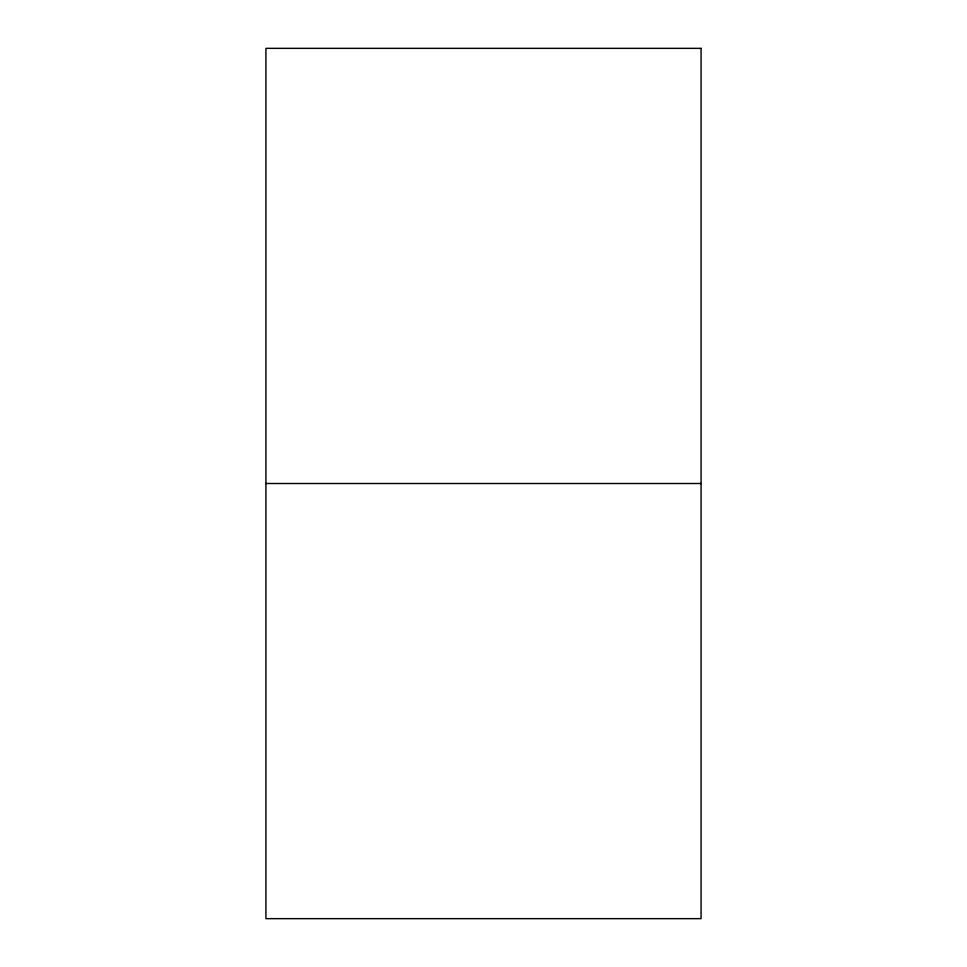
<?xml version="1.0" encoding="UTF-8"?>
<svg xmlns="http://www.w3.org/2000/svg" width="967" height="967" viewBox="0 0 967 967"><rect width="100%" height="100%" fill="white"/><g stroke="black" fill="none" stroke-linecap="round" stroke-linejoin="round"><path stroke-width="1.45" d="M265.925 483.5L701.075 483.5M701.075 48.35L265.925 48.35L265.925 918.65L701.075 918.65L701.075 48.35"/></g></svg>
